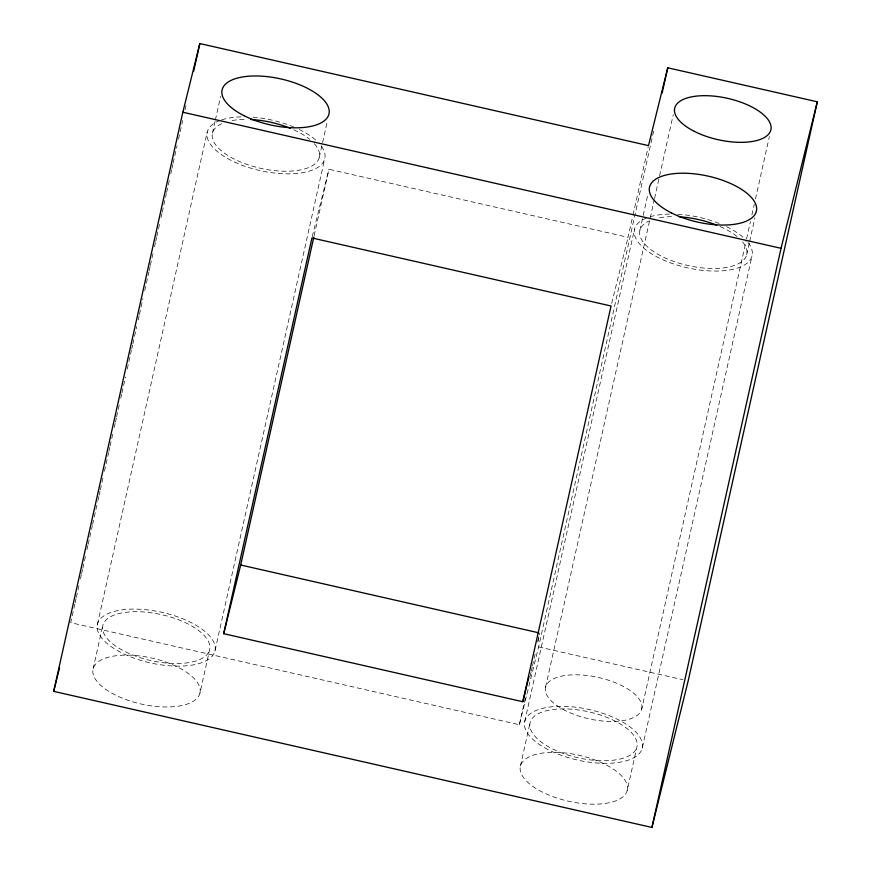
<?xml version="1.0" encoding="UTF-8"?>
<svg xmlns="http://www.w3.org/2000/svg" width="871" height="871" viewBox="0 0 871 871"><rect width="100%" height="100%" fill="white"/><g stroke="black" fill="none" stroke-linecap="round" stroke-linejoin="round"><path stroke-width="0.65" stroke-dasharray="4.36 3.27" d="M74.83 604.082L70.693 622.678L519.356 724.748L538.616 646.913L654.132 128.886M75.135 602.754L76.017 598.769M76.321 597.441L78.978 585.486M80.459 578.845L81.351 574.86M81.645 573.532L82.538 569.547M82.832 568.219L85.5 556.264M86.98 549.623L87.862 545.638M88.167 544.31L92.315 525.714M92.609 524.386L97.639 501.805M97.933 500.477L98.826 496.492M99.12 495.164L100.013 491.179M100.307 489.85L102.974 477.896M104.455 471.255L108.603 452.659M108.897 451.33L109.79 447.346M110.084 446.017L112.751 434.063M114.232 427.421L115.114 423.437M115.408 422.108L116.3 418.124M116.594 416.795L119.262 404.841M120.742 398.199L121.635 394.215M121.929 392.886L125.478 376.947M127.264 368.977L131.401 350.382M131.706 349.053L132.588 345.068M132.893 343.74L136.736 326.473M138.217 319.831L139.11 315.846M139.404 314.518L142.953 298.579M144.738 290.609L148.887 272.013M149.181 270.685L150.062 266.7M150.367 265.372L153.024 253.417M154.505 246.776L155.397 242.791M155.691 241.463L156.584 237.478M156.878 236.15L159.545 224.195M161.026 217.554L161.919 213.569M162.213 212.241L166.361 193.645M166.655 192.317L169.322 180.362M170.803 173.721L171.685 169.736M171.979 168.408L172.872 164.423M173.166 163.095L177.02 145.827M178.501 139.186L182.649 120.59M185.011 109.964L186.492 103.322M97.454 624.235L207.211 131.978M93.11 668.884L102.789 625.454M212.426 133.165L215.072 121.319M215.366 120.002L220.646 96.311M319.254 157.466L327.474 120.612M199.927 693.185A54.775 23.582 12.6 0 0 124.716 655.134A54.775 23.582 12.6 0 0 114.907 694.786A54.775 23.582 12.6 0 0 199.927 693.185L209.617 649.755A54.775 23.582 12.6 0 0 134.406 611.703A54.775 23.582 12.6 0 0 124.586 651.345A54.775 23.582 12.6 0 0 209.617 649.755M214.952 650.964A60.262 25.934 12.6 0 0 132.218 609.112A60.262 25.934 12.6 0 0 121.428 652.727A60.262 25.934 12.6 0 0 214.952 650.964L324.72 158.707M314.126 235.671L328.933 169.268L628.045 237.315L632.716 216.356M519.356 724.748L526.073 694.623M530.156 676.277L531.038 672.347M531.332 671.04L532.203 667.11M532.497 665.803L535.415 652.706M537.755 642.221L539.802 633.054M633.01 215.05L648.198 146.938M524.745 721.449L634.513 229.193M520.401 766.099L530.091 722.658M639.858 230.401L647.784 194.864M545.573 687.186L654.273 199.709M654.567 198.381L659.314 177.129M659.608 175.8L673.229 114.7M641.72 709.059A49.299 21.22 12.6 0 0 574.022 674.807A49.299 21.22 12.6 0 0 565.192 710.496A49.299 21.22 12.6 0 0 641.72 709.059L746.273 240.178M746.567 238.85L750.421 221.582M751.902 214.941L754.264 204.315M755.451 199.002L769.376 136.573M627.229 790.4A54.775 23.582 12.6 0 0 552.018 752.348A54.775 23.582 12.6 0 0 542.208 792A54.775 23.582 12.6 0 0 627.229 790.4L636.919 746.97A54.775 23.582 12.6 0 0 561.708 708.907A54.775 23.582 12.6 0 0 551.887 748.559A54.775 23.582 12.6 0 0 636.919 746.97M746.687 254.713L749.321 242.867M749.615 241.55L754.896 217.859M642.254 748.178A60.262 25.934 12.6 0 0 559.52 706.327A60.262 25.934 12.6 0 0 548.73 749.942A60.262 25.934 12.6 0 0 642.254 748.178L752.021 255.922M312.264 236.629L328.933 169.268M611.703 303.358L628.045 237.315M537.843 640.98L539.476 634.371M538.616 646.913L682.875 679.728M748.026 242.476A60.262 25.934 12.6 0 1 724.639 270.62A60.262 25.934 12.6 0 1 649.407 252.383A60.262 25.934 12.6 0 1 646.674 217.902M650.071 216.737A60.262 25.934 12.6 0 1 669.723 214.059M677.78 214.244A60.262 25.934 12.6 0 1 720.371 223.934M726.458 226.645A60.262 25.934 12.6 0 1 744.792 238.894M321.421 146.197A60.262 25.934 12.6 0 1 256.858 169.834A60.262 25.934 12.6 0 1 219.372 120.699M221.659 119.871A60.262 25.934 12.6 0 1 241.104 116.877M252.982 117.204A60.262 25.934 12.6 0 1 294.213 127.199M299.167 129.441A60.262 25.934 12.6 0 1 317.49 141.679M314.344 143.715A54.775 23.582 12.6 0 1 296.227 170.618A54.775 23.582 12.6 0 1 226.841 154.831A54.775 23.582 12.6 0 1 223.27 122.996M232.078 120.536A54.775 23.582 12.6 0 1 245.666 119.403M293.799 129.812A54.775 23.582 12.6 0 1 309.738 139.36M742.636 241.975A54.775 23.582 12.6 0 1 687.6 265.448A54.775 23.582 12.6 0 1 649.439 220.766M659.51 217.772A54.775 23.582 12.6 0 1 674.317 216.65M720.088 226.547A54.775 23.582 12.6 0 1 737.16 236.596"/><path stroke-width="1.31" d="M53.697 691.356L182.834 112.228L199.829 43.55L648.492 145.62L667.752 67.786L817.303 101.809L688.166 680.937L651.911 827.45L53.697 691.356L59.576 667.578M193.602 71.444L199.829 43.55M223.695 633.685L311.938 237.946L611.05 305.993L522.807 701.732L223.695 633.685L240.69 565.007L313.832 236.999M662.123 93.023L667.752 67.786M651.911 827.45L781.047 248.322L817.303 101.809M522.807 701.732L529.013 676.636M182.834 112.228L781.047 248.322M240.69 565.007L538.474 632.749M250.641 119.512A54.775 23.582 12.6 0 1 290.359 128.331M679.326 216.825A54.775 23.582 12.6 0 1 716.604 225.099M694.329 131.369A49.299 21.22 12.6 0 0 770.857 129.931A49.299 21.22 12.6 0 0 703.158 95.69A49.299 21.22 12.6 0 0 694.329 131.369M243.913 115.636A54.775 23.582 12.6 0 0 328.944 114.036A54.775 23.582 12.6 0 0 253.733 75.984A54.775 23.582 12.6 0 0 243.913 115.636M671.345 212.872A54.775 23.582 12.6 0 0 756.366 211.272A54.775 23.582 12.6 0 0 681.155 173.22A54.775 23.582 12.6 0 0 671.345 212.872"/></g></svg>
